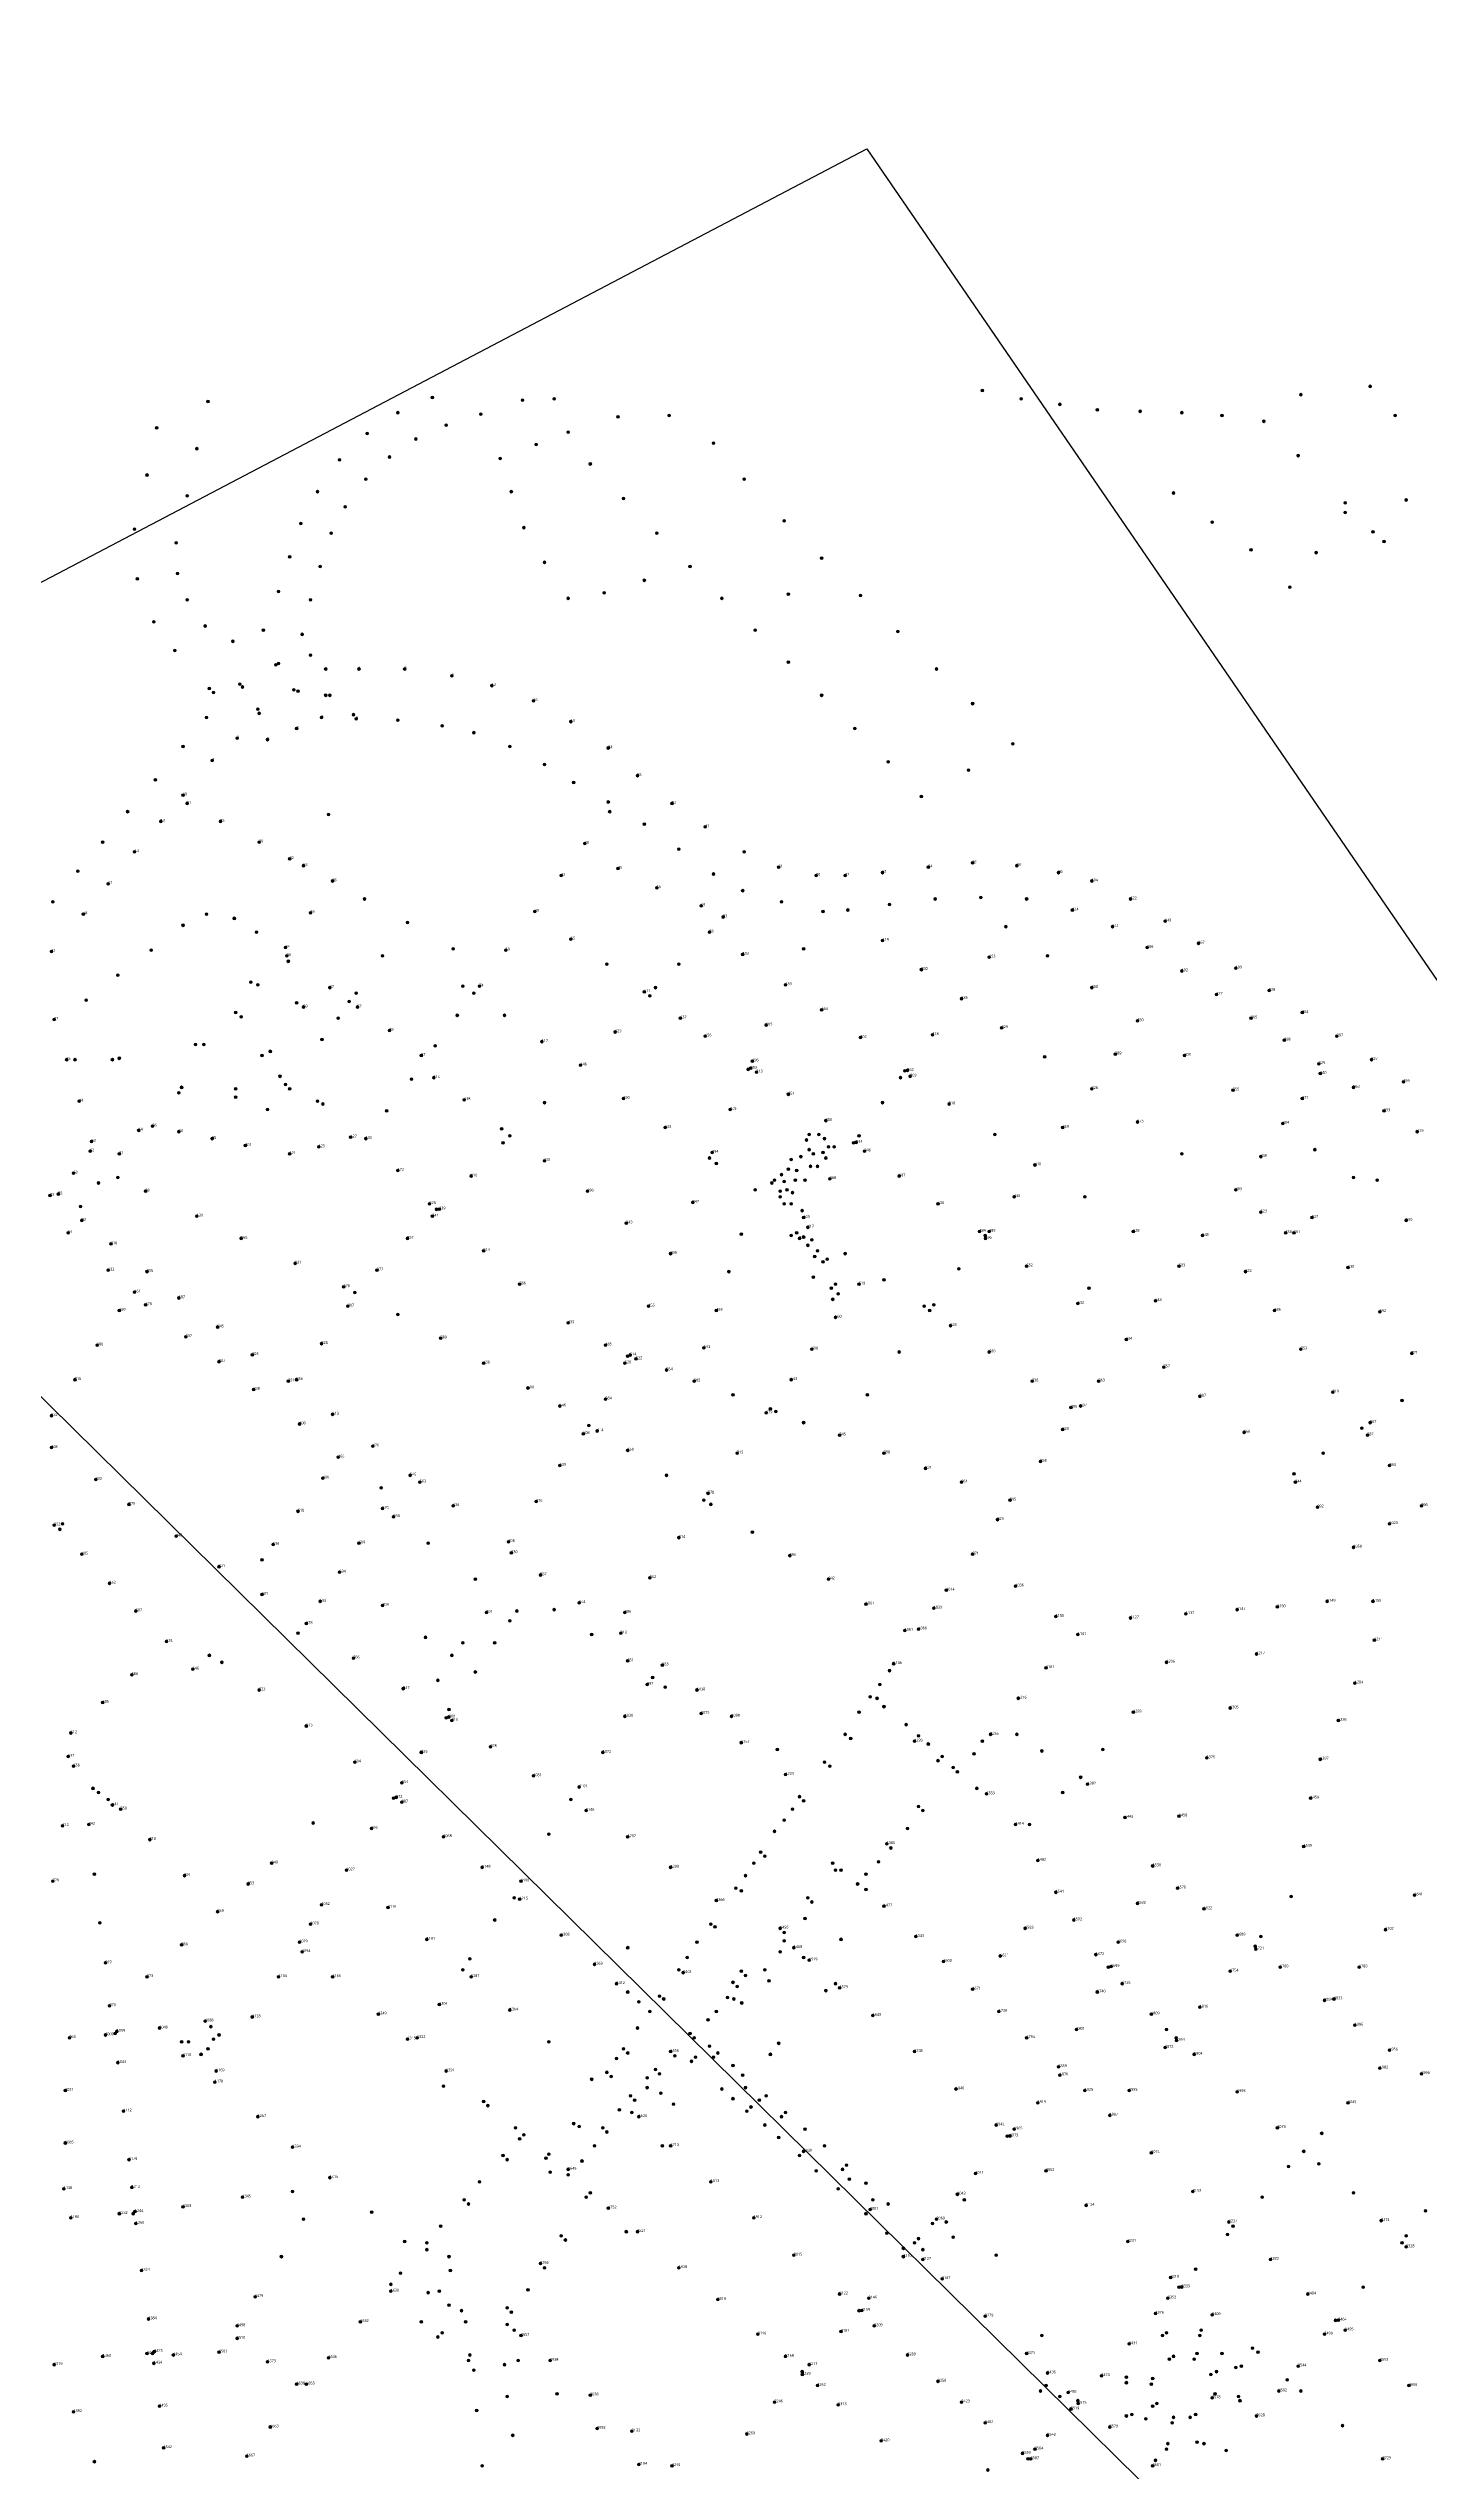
# Model space of a CAD drawing. Header units: millimetres. Extents: x 292691 to 302352, y 7824595 to 7836845.
# Drawn here: x 296102 to 297099, y 7832271 to 7834020 of the extents above; entities that cross this region are included whole.
import ezdxf

# ---------------------------------------------------------------- set-up
doc = ezdxf.new("R2010")
doc.units = ezdxf.units.MM
doc.layers.add('lista_postes', color=1, linetype='Continuous')
doc.styles.add('MtXpl_Open_Sans', font='')
doc.styles.get('MtXpl_Open_Sans').set_extended_font_data('Open Sans')

# ---------------------------------------------------------------- blocks, each defined once
blk = doc.blocks.new('symbolLayer0')
at = {"linetype": 'Continuous'}
h = blk.add_hatch(color=1, dxfattribs=at)
edge = h.paths.add_edge_path()
edge.add_arc((0.1, 0.1), 0.5, 0, 360)
at = {"color": 1, "linetype": 'Continuous', "lineweight": 20}
blk.add_circle((0.1, 0.1), 1, dxfattribs=at)
at = {"color": 1, "linetype": 'Continuous'}
blk.add_circle((0.1, 0.1), 0.5, dxfattribs=at)

msp = doc.modelspace()

# ---------------------------------------------------------------- linework, layer by layer
at = {"color": 3}
for p, q in [((295121.4, 7833123.1), (296692.7, 7833947.6)), ((296692.7, 7833947.6), (297491.1, 7832783.1))]:
    msp.add_line(p, q, dxfattribs=at)
msp.add_lwpolyline([(297094.7, 7832062.9), (294255.3, 7834861.9)])

# ---------------------------------------------------------------- block references
at = {"layer": 'lista_postes'}
for p in [(297056, 7833776), (296217, 7833765), (296354, 7833757), (296379, 7833768), (296414, 7833756), (296444, 7833766), (296467, 7833767), (296776, 7833773), (296804, 7833767), (296832, 7833763), (296859, 7833759), (296890, 7833758), (296920, 7833757), (297006, 7833770), (296180, 7833746), (296332, 7833742), (296389, 7833748), (296477, 7833743), (296513, 7833754), (296550, 7833755), (296949, 7833755), (296979.2, 7833750.8), (297074, 7833755), (296209, 7833731), (296312, 7833723), (296348, 7833725), (296367, 7833738), (296428, 7833724), (296454, 7833734), (296582, 7833735), (297004, 7833726), (296173, 7833712), (296331, 7833709), (296493, 7833720), (296604, 7833709), (296202, 7833697), (296296, 7833700), (296316, 7833689), (296436, 7833700), (296517, 7833695), (296914, 7833699), (297038, 7833692), (297082, 7833694), (296164, 7833673), (296284, 7833677), (296306, 7833670), (296445, 7833674), (296541, 7833670), (296633, 7833679), (296942, 7833678), (297038, 7833685), (297058, 7833671), (296194, 7833663), (296276, 7833653), (296660, 7833652), (296970, 7833658), (297017, 7833656), (297066, 7833664), (296166, 7833637), (296195, 7833641), (296298, 7833646), (296460, 7833649), (296532, 7833636), (296565, 7833646), (296202, 7833622), (296268, 7833628), (296291, 7833622), (296477, 7833623), (296503, 7833627), (296588, 7833623), (296636, 7833626), (296688, 7833625), (296998, 7833631), (296178, 7833606), (296215, 7833603), (296257, 7833600), (296612, 7833600), (296715, 7833599), (296193.1, 7833585.4), (296235, 7833592), (296285, 7833597), (296291, 7833582), (296266, 7833575), (296268, 7833576), (296302, 7833572), (296326, 7833572), (296359, 7833572), (296393, 7833567), (296636, 7833577), (296743, 7833572), (296218, 7833558), (296221, 7833555), (296240, 7833561), (296242, 7833559), (296279, 7833557), (296282, 7833556), (296302, 7833553), (296305, 7833553), (296422, 7833560), (296452, 7833549), (296660, 7833553), (296769, 7833547), (296216, 7833537), (296253, 7833543), (296254, 7833540), (296281, 7833529), (296299, 7833537), (296322, 7833539), (296324, 7833536), (296354, 7833535), (296386, 7833531), (296479, 7833534), (296684, 7833529), (296199, 7833516), (296238, 7833522), (296260, 7833521), (296409, 7833526), (296435, 7833516), (296506, 7833515), (296798, 7833518), (296220, 7833506), (296460, 7833503), (296527, 7833495), (296708, 7833505), (296766, 7833499), (296179, 7833492), (296199, 7833481), (296481, 7833490), (296732, 7833480), (296159, 7833469), (296183, 7833462), (296202, 7833475), (296226, 7833462), (296304, 7833467), (296506, 7833476), (296507, 7833469), (296532, 7833460), (296552, 7833475), (296141, 7833447), (296254, 7833447), (296489, 7833446), (296557, 7833442), (296576, 7833458), (296123, 7833426), (296164, 7833440), (296276, 7833435), (296286, 7833430), (296513, 7833428), (296582, 7833424), (296604, 7833440), (296629, 7833429), (296704, 7833425), (296737, 7833429), (296769, 7833432), (296801, 7833430), (296831, 7833425), (296145, 7833417), (296307, 7833419), (296472, 7833423), (296541, 7833414), (296603, 7833412), (296656, 7833423), (296677, 7833423), (296775, 7833407), (296855, 7833419), (296105, 7833404), (296127, 7833395), (296216, 7833395), (296236, 7833392), (296291, 7833396), (296330, 7833406), (296361, 7833389), (296453, 7833397), (296573, 7833401), (296589, 7833393), (296631, 7833404), (296661, 7833397), (296679, 7833398), (296709, 7833402), (296742, 7833406), (296808, 7833406), (296841, 7833398), (296883, 7833406), (296908, 7833390), (296199, 7833387), (296252, 7833382), (296479, 7833377), (296579, 7833382), (296704, 7833376), (296793, 7833386), (296870, 7833386), (296932, 7833374), (296104, 7833368), (296176, 7833369), (296273, 7833371), (296274, 7833365), (296275, 7833361), (296343, 7833365), (296394, 7833370), (296432, 7833369), (296505, 7833359), (296557, 7833359), (296603, 7833366), (296647, 7833370), (296732, 7833355), (296781, 7833364), (296823, 7833365), (296895, 7833371), (296920, 7833354), (296959, 7833356), (296152, 7833351), (296248, 7833346), (296253, 7833344), (296305, 7833342), (296324, 7833338), (296401, 7833343), (296409, 7833338), (296413, 7833343), (296532, 7833339), (296540, 7833342), (296634, 7833344), (296855, 7833342), (296945, 7833337), (296983, 7833340), (296106, 7833319), (296129, 7833333), (296237, 7833324), (296241, 7833321), (296281, 7833331), (296286, 7833328), (296311, 7833320), (296319, 7833332), (296325, 7833328), (296397, 7833322), (296431, 7833322), (296536, 7833336), (296558, 7833320), (296660, 7833326), (296761, 7833334), (296970, 7833320), (297007, 7833324), (296299.3, 7833304.6), (296348, 7833311), (296458, 7833303), (296511, 7833310), (296576, 7833307), (296620, 7833315), (296688, 7833306), (296740, 7833308), (296790, 7833313), (296888, 7833318), (296994, 7833304), (297032, 7833307), (296115, 7833290), (296121, 7833290), (296148, 7833290), (296153, 7833291), (296208, 7833301), (296214, 7833301), (296256, 7833293), (296262, 7833296), (296371, 7833293), (296381, 7833300), (296486, 7833286), (296608.8, 7833283.8), (296610, 7833289), (296821, 7833292), (296872, 7833294), (296922, 7833293), (297019, 7833287), (297057, 7833290), (296198, 7833270), (296237, 7833269), (296269, 7833278), (296273, 7833272), (296276, 7833269), (296364, 7833276), (296380, 7833277), (296607, 7833283), (296613, 7833281), (296717, 7833277), (296720, 7833282), (296722, 7833282.3), (296724, 7833278), (296855, 7833269), (296957, 7833268), (297020, 7833280), (297044, 7833270), (297080, 7833274), (296124, 7833260), (296196, 7833266), (296237, 7833263), (296260, 7833254), (296296, 7833260), (296300, 7833258), (296346, 7833253), (296402, 7833261), (296460, 7833259), (296517, 7833262), (296594, 7833254), (296636, 7833265), (296704, 7833259), (296752, 7833258), (297007, 7833262), (297066, 7833253), (296167, 7833239), (296177, 7833242), (296196, 7833238), (296220, 7833233), (296320, 7833234), (296331, 7833233), (296429, 7833240), (296435, 7833235), (296547, 7833241), (296649, 7833232), (296651, 7833236), (296658, 7833236), (296662, 7833233), (296663, 7833246), (296687, 7833235), (296785, 7833236), (296834, 7833241), (296888, 7833245), (296993, 7833244), (297090, 7833238), (296132, 7833224), (296133, 7833231), (296153, 7833222), (296244, 7833228), (296276, 7833222), (296297, 7833227), (296430, 7833230), (296460, 7833217), (296579, 7833219), (296581, 7833223), (296584, 7833215), (296638, 7833218), (296645, 7833220), (296651, 7833225), (296654, 7833222), (296661, 7833223), (296663, 7833219), (296665, 7833227), (296669, 7833227), (296683, 7833230), (296685, 7833230.3), (296691, 7833224), (296814, 7833214), (296920, 7833222), (296977, 7833220), (297016, 7833225), (296120, 7833208), (296138, 7833201), (296152, 7833205), (296354, 7833210), (296407, 7833206), (296624, 7833201), (296626, 7833203), (296631, 7833207), (296633, 7833202), (296636, 7833211), (296641, 7833203), (296642, 7833210), (296648, 7833203), (296652, 7833213), (296657, 7833213), (296666, 7833204), (296716, 7833206), (297044, 7833205), (297061, 7833203), (296103, 7833192), (296109, 7833193), (296125, 7833184), (296172, 7833195), (296377, 7833186), (296382, 7833182), (296384, 7833182.1), (296491, 7833195), (296567, 7833187), (296612, 7833196), (296630, 7833195), (296630, 7833191), (296633, 7833186), (296635, 7833196), (296638, 7833186), (296639, 7833194), (296646, 7833181), (296744, 7833186), (296799, 7833191), (296850, 7833191), (296959, 7833196), (296977, 7833180), (296116, 7833165), (296126, 7833174), (296209, 7833177), (296379, 7833177), (296519, 7833172), (296602, 7833164), (296638, 7833163), (296642, 7833165), (296647, 7833176), (296647, 7833162), (296650, 7833169), (296774, 7833166), (296778, 7833163), (296781, 7833166), (296885, 7833166), (296935, 7833163), (296995, 7833165), (297001, 7833165), (297014, 7833176), (297082, 7833174), (296147, 7833157), (296241, 7833161), (296361, 7833161), (296416, 7833152), (296551, 7833150), (296644, 7833161), (296650, 7833156), (296653, 7833160), (296655, 7833148), (296657, 7833152), (296661, 7833144), (296664, 7833146), (296677, 7833150), (296778.3, 7833161), (296145, 7833138), (296173, 7833137), (296280, 7833143), (296339, 7833138), (296442, 7833128), (296593, 7833137), (296654, 7833133), (296670, 7833128), (296687, 7833128), (296705, 7833131), (296759, 7833139), (296808, 7833141), (296918, 7833141), (296966, 7833137), (297040, 7833140), (296153, 7833109), (296164, 7833122.2), (296172, 7833113), (296196, 7833118), (296315, 7833126), (296318, 7833112), (296323, 7833122), (296535, 7833112), (296584, 7833109), (296667, 7833125), (296668, 7833117), (296672, 7833121), (296734, 7833112), (296738, 7833109), (296741, 7833113), (296845, 7833114), (296853, 7833125), (296901, 7833116), (296987, 7833109), (296224, 7833097), (296354, 7833106), (296477, 7833100), (296670, 7833104), (296753, 7833098), (297063, 7833108), (296137, 7833084), (296201, 7833090), (296249, 7833077), (296299, 7833085), (296385, 7833089), (296504, 7833084), (296520, 7833076), (296521.8, 7833076.8), (296526, 7833074), (296575, 7833082), (296653, 7833081), (296716, 7833079), (296781, 7833079), (296880, 7833088), (297006, 7833081), (297086, 7833078), (296121, 7833059), (296225, 7833072), (296275, 7833058), (296281, 7833059), (296416, 7833071), (296518, 7833071), (296548, 7833066), (296568, 7833058), (296638, 7833059), (296812, 7833058), (296860, 7833058), (296907, 7833068), (296250, 7833052), (296448, 7833053), (296471, 7833040), (296504, 7833045), (296596, 7833048), (296693, 7833048), (296840, 7833039), (296847, 7833040), (296933, 7833047), (297029, 7833050), (297079, 7833044), (296104, 7833033), (296283, 7833027), (296307, 7833034), (296492, 7833026), (296498, 7833022), (296620, 7833035), (296623, 7833038), (296627, 7833036), (296647, 7833028), (296834, 7833023), (297050, 7833024), (297056, 7833028), (296104, 7833010), (296336, 7833011), (296488, 7833020), (296520, 7833008), (296599, 7833006), (296673, 7833019), (296705, 7833006), (296965, 7833021), (297022, 7833006), (297054, 7833019), (296136, 7832987), (296300, 7832988), (296311, 7833003), (296363, 7832990), (296471, 7832997), (296548, 7832990), (296735, 7832995), (296818, 7833000), (297001, 7832991), (297070, 7832997), (296160, 7832969), (296342, 7832981), (296370, 7832985), (296454, 7832971), (296575, 7832972), (296578, 7832977), (296580, 7832969), (296761, 7832985), (296796, 7832972), (297002, 7832985), (296106, 7832954), (296112, 7832955), (296282, 7832964), (296343, 7832966), (296351, 7832960), (296394, 7832968), (296787, 7832958), (297018, 7832967), (297070, 7832955), (297093, 7832968), (296110, 7832951), (296194, 7832946), (296264, 7832940), (296326, 7832941), (296376, 7832941), (296434, 7832942), (296436, 7832934), (296557, 7832945), (296610, 7832949), (297044, 7832938), (296126, 7832933), (296225, 7832924), (296256, 7832929), (296312, 7832920), (296457, 7832918), (296637, 7832932), (296769, 7832933), (296146, 7832912), (296256, 7832904), (296298, 7832899), (296410, 7832915), (296536, 7832916), (296665, 7832915), (296750, 7832907), (296800, 7832910), (297025, 7832899), (297058, 7832899), (296165, 7832892), (296288, 7832883), (296343, 7832896), (296418, 7832891), (296435, 7832885), (296440, 7832892), (296467, 7832893), (296485, 7832898), (296518, 7832891), (296692, 7832897), (296741, 7832894), (296829, 7832888), (296883, 7832887), (296923, 7832890), (296960, 7832893), (296989, 7832895), (296187, 7832870), (296282, 7832876), (296374, 7832873), (296401, 7832869), (296424, 7832869), (296494, 7832875), (296515, 7832876), (296720, 7832878), (296730, 7832879), (296845, 7832875), (297059, 7832871), (296206, 7832850), (296218, 7832860), (296227, 7832855), (296322, 7832858), (296393, 7832860), (296410, 7832848), (296520, 7832856), (296545, 7832853), (296709, 7832849), (296712, 7832854), (296822, 7832851), (296909, 7832855), (296974, 7832861), (296162, 7832846), (296254, 7832835), (296358, 7832836), (296383, 7832842), (296534, 7832839), (296538, 7832844), (296547, 7832837), (296570, 7832835), (296695, 7832830), (296702, 7832839), (297045, 7832840), (296141, 7832826), (296389, 7832815), (296390.9, 7832815.5), (296391, 7832821), (296393, 7832813), (296518, 7832816), (296573, 7832818), (296595, 7832816), (296687, 7832819), (296700, 7832829), (296705, 7832823), (296802, 7832829), (296885, 7832819), (296955, 7832822), (297033, 7832813), (296118, 7832804), (296288, 7832809), (296602, 7832797), (296677, 7832803), (296681, 7832800), (296721, 7832810), (296727, 7832798), (296730, 7832802), (296737, 7832796), (296776, 7832798), (296782, 7832803), (296801, 7832803), (296116, 7832787), (296120, 7832780), (296323, 7832783), (296371, 7832790), (296421, 7832794), (296502, 7832790), (296628, 7832792), (296662, 7832783), (296666, 7832780), (296744, 7832784), (296747, 7832787), (296755, 7832779), (296770, 7832789), (296819, 7832791), (296863, 7832792), (296938, 7832786), (297020, 7832785), (296134, 7832764), (296138, 7832761), (296357, 7832768), (296452, 7832773), (296485, 7832765), (296634, 7832774), (296758, 7832776), (296772, 7832764), (296779, 7832760), (296834, 7832761), (296847, 7832772), (296852, 7832767), (296145, 7832756), (296148, 7832752), (296154, 7832749), (296351, 7832757), (296352.9, 7832757.5), (296357, 7832754), (296479, 7832756), (296490, 7832748), (296639, 7832749), (296644, 7832758), (296647, 7832755), (296730, 7832751), (296733, 7832748), (296879, 7832743), (296918, 7832744), (297013, 7832757), (296112, 7832737), (296131, 7832738), (296175, 7832727), (296293, 7832739), (296335, 7832735), (296387, 7832729), (296463, 7832731), (296520, 7832729), (296626, 7832733), (296633, 7832741), (296722, 7832735), (296800, 7832738), (296810, 7832738), (296263, 7832710), (296415, 7832707), (296551, 7832707), (296611, 7832710), (296616, 7832718), (296619, 7832715), (296668, 7832710), (296701, 7832711), (296707, 7832724), (296710, 7832721), (296816, 7832712), (296899, 7832708), (297008, 7832722), (296105, 7832697), (296135, 7832702), (296200, 7832701), (296246, 7832695), (296317, 7832705), (296443, 7832697), (296598, 7832692), (296602, 7832690), (296605, 7832701), (296670, 7832705), (296674, 7832705), (296686, 7832695), (296692, 7832702), (296692, 7832691), (296917, 7832692), (296224, 7832675), (296299, 7832680), (296347, 7832678), (296438, 7832685), (296442, 7832684), (296584, 7832683), (296650, 7832685), (296653, 7832682), (296705, 7832679), (296829, 7832689), (296888, 7832681), (296936, 7832677), (296999, 7832686), (297088, 7832687), (296139, 7832667), (296291, 7832666), (296375, 7832655), (296424, 7832669), (296472, 7832658), (296580, 7832666), (296583, 7832664), (296630, 7832663), (296633, 7832660), (296648, 7832670), (296674, 7832655), (296728, 7832657), (296807, 7832663), (296842, 7832669), (296960, 7832658), (296977, 7832657), (297067, 7832662), (296143, 7832638), (296198, 7832651), (296283, 7832653), (296285, 7832646), (296406, 7832641), (296496, 7832637), (296520, 7832649), (296563, 7832642), (296570, 7832653), (296630, 7832646), (296633, 7832654), (296640, 7832649), (296647, 7832642), (296651, 7832640), (296748, 7832639), (296789, 7832643), (296858, 7832644), (296874, 7832653), (296973, 7832650), (296973.4, 7832648), (296173, 7832628), (296268, 7832628), (296307, 7832628), (296401, 7832633), (296407, 7832628), (296512, 7832623), (296557, 7832633), (296560, 7832631), (296596, 7832624), (296599, 7832621), (296602, 7832632), (296605, 7832629), (296619, 7832633), (296622, 7832625), (296670, 7832623), (296673, 7832620), (296867, 7832635), (296869, 7832635.4), (296877, 7832623), (296955, 7832632), (296991, 7832635), (297048, 7832635), (296146, 7832607), (296384, 7832608), (296435, 7832604), (296520, 7832617), (296528, 7832610), (296536, 7832603), (296543, 7832614), (296546, 7832612), (296584, 7832603), (296592, 7832613), (296596.7, 7832612), (296602.3, 7832609.1), (296663, 7832618), (296769, 7832619), (296788, 7832603), (296859, 7832617), (296933, 7832606), (297023, 7832611), (297030, 7832612), (296143, 7832586), (296150, 7832587), (296151.2, 7832588.6), (296182, 7832591), (296215, 7832596), (296219, 7832592), (296225, 7832586), (296249, 7832599), (296340, 7832601), (296527, 7832591), (296565, 7832587), (296578, 7832597), (296697, 7832600), (296844, 7832590), (296898, 7832601), (296909, 7832590), (297045, 7832593), (296117, 7832584), (296198, 7832581), (296199, 7832571), (296203, 7832581), (296212, 7832572), (296217, 7832576), (296221, 7832583), (296361, 7832583), (296368, 7832584), (296463, 7832581), (296512, 7832569), (296517, 7832576), (296520, 7832573), (296551, 7832574), (296554, 7832571), (296566, 7832567), (296568, 7832584), (296569, 7832570), (296579, 7832578), (296582, 7832570), (296585, 7832573), (296623, 7832572), (296629, 7832580), (296727, 7832574), (296808, 7832584), (296908, 7832577), (296916, 7832584), (296916.2, 7832582), (296929, 7832572), (297070, 7832575), (296152, 7832566), (296222, 7832552), (296223, 7832560), (296389, 7832560), (296494, 7832554), (296505, 7832559), (296508, 7832556), (296534, 7832555), (296540, 7832561), (296543, 7832558), (296596, 7832564), (296603, 7832557), (296831, 7832563), (296832, 7832557), (297063, 7832562), (297093, 7832558), (296114, 7832546), (296387, 7832549), (296416, 7832538), (296419, 7832535), (296514, 7832532), (296522, 7832542), (296525, 7832539), (296534, 7832548), (296544, 7832544), (296553, 7832536), (296588, 7832547), (296596, 7832540), (296605, 7832548), (296609, 7832534), (296615, 7832539), (296620, 7832542), (296757, 7832547), (296816, 7832537), (296850, 7832546), (296882, 7832546), (296960, 7832545), (297040, 7832537), (296156, 7832531), (296253, 7832527), (296439, 7832519), (296481, 7832522), (296485, 7832520), (296502, 7832519), (296505, 7832516), (296523, 7832530), (296528, 7832527), (296606, 7832531), (296619, 7832521), (296631, 7832527), (296634, 7832530), (296648, 7832518), (296786, 7832521), (296799, 7832518), (296868, 7832528), (296989, 7832519), (297021, 7832515), (296114, 7832508), (296278, 7832505), (296430, 7832499), (296442, 7832511), (296445, 7832514), (296461, 7832497), (296463, 7832500), (296496, 7832506), (296545, 7832506), (296551, 7832506), (296629, 7832512), (296644, 7832499), (296647, 7832502), (296662, 7832506), (296794, 7832513), (296796, 7832513.1), (296898, 7832501), (297008, 7832502), (296160, 7832496), (296305, 7832483), (296413, 7832480), (296433, 7832496), (296464, 7832487), (296477, 7832489), (296477, 7832485), (296487, 7832495), (296580, 7832480), (296656, 7832488), (296675, 7832489), (296678, 7832492), (296680, 7832482), (296771, 7832486), (296822, 7832488), (296997, 7832491), (297019, 7832493), (296113, 7832475), (296162, 7832476), (296199, 7832462), (296242, 7832469), (296278, 7832473), (296402, 7832467), (296405, 7832464), (296490, 7832469), (296493, 7832472), (296672, 7832475), (296692, 7832479), (296697, 7832467), (296708, 7832464), (296758, 7832471), (296763, 7832467), (296851, 7832463), (296928, 7832473), (296978, 7832469), (297044, 7832472), (296118, 7832454), (296153, 7832457), (296163, 7832457), (296164.3, 7832458.5), (296165, 7832450), (296286, 7832453), (296335.2, 7832458.1), (296385, 7832448), (296506, 7832461), (296611, 7832454), (296692, 7832457), (296695, 7832460), (296740, 7832450), (296743, 7832453), (296750, 7832451), (296954, 7832451), (296957, 7832448), (297064, 7832452), (297096, 7832459), (296359, 7832437), (296375, 7832436), (296375, 7832431), (296472, 7832441), (296475, 7832438), (296519, 7832444), (296527, 7832444), (296640, 7832427), (296707, 7832443), (296719, 7832432), (296727, 7832436), (296730, 7832439), (296733, 7832431), (296755, 7832440), (296786, 7832427), (296881, 7832437), (296953, 7832442), (297079, 7832436), (297082, 7832441), (297082, 7832433), (296169, 7832416), (296270, 7832426), (296356, 7832414), (296391, 7832426), (296392, 7832416), (296457, 7832421), (296460, 7832418), (296557, 7832418), (296719, 7832426), (296733, 7832424), (296747, 7832410), (296912, 7832411), (296930, 7832417), (296984, 7832424), (296251, 7832397), (296349, 7832406), (296349, 7832401), (296376, 7832400), (296384, 7832401), (296448, 7832402), (296585, 7832395), (296673, 7832399), (296694, 7832396), (296910, 7832396), (296918, 7832404), (296920, 7832404.1), (297011, 7832399), (297051, 7832404), (296174, 7832381), (296238, 7832376), (296327, 7832379), (296371, 7832379), (296391, 7832391), (296400, 7832387), (296403, 7832379), (296433, 7832389), (296433, 7832377), (296436, 7832386), (296687, 7832387), (296689, 7832387.1), (296698, 7832376), (296778, 7832383), (296901, 7832385), (296942, 7832384), (297031, 7832380), (297033, 7832380.1), (296178.3, 7832357.5), (296225, 7832357), (296238, 7832367), (296383, 7832368), (296386, 7832371), (296438, 7832373), (296443, 7832369), (296614, 7832370), (296674, 7832372), (296819, 7832369), (296882, 7832363), (296906, 7832369), (296909, 7832371), (296933, 7832369), (296934, 7832373), (296971, 7832360), (296975, 7832357), (297023, 7832370), (297038, 7832373), (296106, 7832348), (296141, 7832354), (296173, 7832356), (296177, 7832356), (296178, 7832349), (296192, 7832355), (296260, 7832350), (296304, 7832353), (296405, 7832351), (296406, 7832355), (296409, 7832344), (296431, 7832348), (296441, 7832351), (296464, 7832351), (296634, 7832354), (296646, 7832343), (296646.1, 7832341), (296651, 7832348), (296722, 7832355), (296808, 7832356), (296823, 7832342), (296862, 7832340), (296911, 7832352), (296914, 7832354), (296929, 7832352), (296931, 7832356), (296941, 7832341), (296945, 7832343), (296949, 7832356), (296959, 7832346), (296963, 7832347), (297004, 7832347), (297063, 7832351), (296281, 7832334), (296288, 7832334), (296433, 7832325), (296469, 7832327), (296493, 7832326), (296657, 7832333), (296744, 7832336), (296818, 7832329), (296822, 7832333), (296832, 7832325), (296838, 7832328), (296845, 7832322), (296880, 7832339), (296880, 7832335), (296898, 7832334), (296899, 7832338), (296942, 7832324), (296944, 7832327), (296961, 7832325), (296962, 7832322), (296990, 7832329), (296996, 7832337), (297006, 7832329), (297084, 7832333), (296120, 7832314), (296182, 7832318), (296411, 7832315), (296626, 7832321), (296672, 7832319), (296761, 7832321), (296778, 7832306), (296840, 7832316), (296845.2, 7832320), (296880, 7832311), (296884, 7832312), (296894, 7832309), (296899, 7832318), (296902, 7832320), (296913, 7832306), (296914, 7832310), (296926, 7832310), (296930, 7832312), (296974, 7832311), (296185, 7832288), (296262, 7832303), (296437, 7832297), (296498, 7832302), (296523, 7832300), (296606, 7832298), (296703, 7832293), (296814, 7832287), (296823, 7832297), (296868, 7832303), (296909, 7832287), (296910, 7832291), (296931, 7832292), (296936, 7832291), (297036, 7832304), (296135, 7832278), (296245, 7832282), (296415, 7832275), (296528, 7832276), (296552, 7832275), (296780, 7832272), (296805, 7832284), (296809, 7832280), (296811, 7832280), (296899, 7832275), (296901, 7832279), (296952, 7832286), (297065, 7832280)]:
    msp.add_blockref('symbolLayer0', p, dxfattribs=at)

# ---------------------------------------------------------------- texts
at = {"layer": 'lista_postes', "color": 4, "linetype": 'Continuous', "style": 'MtXpl_Open_Sans'}
for s, p in [('1', (296326, 7833571.9)), ('2', (296359, 7833571.9)), ('8', (296393, 7833566.9)), ('12', (296422, 7833559.9)), ('16', (296452, 7833548.9)), ('7', (296281, 7833528.9)), ('6', (296299, 7833536.9)), ('9', (296324, 7833535.9)), ('19', (296479, 7833533.9)), ('3', (296238, 7833521.9)), ('5', (296260, 7833520.9)), ('24', (296506, 7833514.9)), ('4', (296220, 7833505.9)), ('28', (296527, 7833494.9)), ('10', (296199, 7833480.9)), ('13', (296183, 7833461.9)), ('11', (296202, 7833474.9)), ('15', (296226, 7833461.9)), ('32', (296552, 7833474.9)), ('41', (296576, 7833457.9)), ('20', (296254, 7833446.9)), ('38', (296489, 7833445.9)), ('14', (296164, 7833439.9)), ('22', (296276, 7833434.9)), ('25', (296286, 7833429.9)), ('42', (296472, 7833422.9)), ('45', (296513, 7833427.9)), ('61', (296629, 7833428.9)), ('70', (296656, 7833422.9)), ('77', (296677, 7833422.9)), ('81', (296704, 7833424.9)), ('84', (296737, 7833428.9)), ('86', (296769, 7833431.9)), ('89', (296801, 7833429.9)), ('96', (296831, 7833424.9)), ('17', (296145, 7833416.9)), ('26', (296307, 7833418.9)), ('56', (296541, 7833413.9)), ('104', (296855, 7833418.9)), ('122', (296883, 7833405.9)), ('18', (296127, 7833394.9)), ('29', (296291, 7833395.9)), ('49', (296453, 7833396.9)), ('69', (296573, 7833400.9)), ('83', (296589, 7833392.9)), ('124', (296841, 7833397.9)), ('143', (296908, 7833389.9)), ('34', (296273, 7833370.9)), ('65', (296479, 7833376.9)), ('88', (296579, 7833381.9)), ('119', (296704, 7833375.9)), ('141', (296870, 7833385.9)), ('166', (296895, 7833370.9)), ('167', (296932, 7833373.9)), ('21', (296104, 7833367.9)), ('36', (296274, 7833364.9)), ('59', (296432, 7833368.9)), ('103', (296603, 7833365.9)), ('150', (296732, 7833354.9)), ('153', (296781, 7833363.9)), ('192', (296920, 7833353.9)), ('199', (296959, 7833355.9)), ('47', (296305, 7833341.9)), ('74', (296413, 7833342.9)), ('111', (296532, 7833338.9)), ('133', (296634, 7833343.9)), ('200', (296855, 7833341.9)), ('227', (296945, 7833336.9)), ('228', (296983, 7833339.9)), ('27', (296106, 7833318.9)), ('50', (296286, 7833327.9)), ('57', (296325, 7833327.9)), ('137', (296558, 7833319.9)), ('164', (296660, 7833325.9)), ('185', (296761, 7833333.9)), ('250', (296888, 7833317.9)), ('265', (296970, 7833319.9)), ('264', (297007, 7833323.9)), ('79', (296348, 7833310.9)), ('117', (296458, 7833302.9)), ('129', (296511, 7833309.9)), ('156', (296576, 7833306.9)), ('165', (296620, 7833314.9)), ('202', (296688, 7833305.9)), ('218', (296740, 7833307.9)), ('229', (296790, 7833312.9)), ('298', (296994, 7833303.9)), ('297', (297032, 7833306.9)), ('35', (296115, 7833289.9)), ('97', (296371, 7833292.9)), ('146', (296486, 7833285.9)), ('203', (296608.8, 7833283.6)), ('196', (296610, 7833288.9)), ('289', (296872, 7833293.9)), ('309', (296922, 7833292.9)), ('329', (297019, 7833286.9)), ('327', (297057, 7833289.9)), ('114', (296380, 7833276.9)), ('213', (296613, 7833280.9)), ('262', (296722, 7833282.1)), ('269', (296724, 7833277.9)), ('326', (296855, 7833268.9)), ('355', (296957, 7833267.9)), ('340', (297020, 7833279.9)), ('363', (297044, 7833269.9)), ('359', (297080, 7833273.9)), ('44', (296124, 7833259.9)), ('138', (296402, 7833260.9)), ('190', (296517, 7833261.9)), ('249', (296594, 7833253.9)), ('251', (296636, 7833264.9)), ('318', (296752, 7833257.9)), ('371', (297007, 7833261.9)), ('393', (297066, 7833252.9)), ('58', (296133, 7833230.9)), ('64', (296167, 7833238.9)), ('66', (296177, 7833241.9)), ('80', (296196, 7833237.9)), ('90', (296220, 7833232.9)), ('127', (296320, 7833233.9)), ('136', (296331, 7833232.9)), ('243', (296547, 7833240.9)), ('300', (296663, 7833245.9)), ('369', (296834, 7833240.9)), ('375', (296888, 7833244.9)), ('404', (296993, 7833243.9)), ('419', (297090, 7833237.9)), ('62', (296132, 7833223.9)), ('71', (296153, 7833221.9)), ('101', (296244, 7833227.9)), ('121', (296276, 7833221.9)), ('125', (296297, 7833226.9)), ('231', (296460, 7833216.9)), ('294', (296581, 7833222.9)), ('334', (296685, 7833230.1)), ('346', (296691, 7833223.9)), ('410', (296814, 7833213.9)), ('439', (296977, 7833219.9)), ('68', (296120, 7833207.9)), ('172', (296354, 7833209.9)), ('216', (296407, 7833205.9)), ('368', (296666, 7833203.9)), ('387', (296716, 7833205.9)), ('483', (296959, 7833195.9)), ('73', (296103, 7833191.9)), ('75', (296109, 7833192.9)), ('98', (296172, 7833194.9)), ('225', (296377, 7833185.9)), ('239', (296384, 7833182)), ('290', (296491, 7833194.9)), ('347', (296567, 7833186.9)), ('430', (296744, 7833185.9)), ('445', (296799, 7833190.9)), ('523', (296977, 7833179.9)), ('94', (296116, 7833164.9)), ('92', (296126, 7833173.9)), ('130', (296209, 7833176.9)), ('168', (296241, 7833160.9)), ('257', (296361, 7833160.9)), ('241', (296379, 7833176.9)), ('343', (296519, 7833171.9)), ('428', (296644, 7833160.9)), ('409', (296647, 7833175.9)), ('417', (296650, 7833168.9)), ('484', (296774, 7833165.9)), ('496', (296778.3, 7833160.9)), ('489', (296781, 7833165.9)), ('528', (296885, 7833165.9)), ('548', (296935, 7833162.9)), ('558', (296995, 7833164.9)), ('561', (297001, 7833164.9)), ('537', (297014, 7833175.9)), ('550', (297082, 7833173.9)), ('116', (296147, 7833156.9)), ('221', (296280, 7833142.9)), ('314', (296416, 7833151.9)), ('399', (296551, 7833149.9)), ('132', (296145, 7833137.9)), ('155', (296173, 7833136.9)), ('278', (296315, 7833125.9)), ('277', (296339, 7833137.9)), ('366', (296442, 7833127.9)), ('519', (296687, 7833127.9)), ('552', (296808, 7833140.9)), ('593', (296918, 7833140.9)), ('622', (296966, 7833136.9)), ('630', (297040, 7833139.9)), ('169', (296153, 7833108.9)), ('161', (296164, 7833122.1)), ('178', (296172, 7833112.9)), ('187', (296196, 7833117.9)), ('307', (296318, 7833111.9)), ('455', (296535, 7833111.9)), ('493', (296584, 7833108.9)), ('632', (296845, 7833113.9)), ('648', (296901, 7833115.9)), ('686', (296987, 7833108.9)), ('245', (296224, 7833096.9)), ('435', (296477, 7833099.9)), ('560', (296670, 7833103.9)), ('628', (296753, 7833097.9)), ('692', (297063, 7833107.9)), ('186', (296137, 7833083.9)), ('237', (296201, 7833089.9)), ('303', (296249, 7833076.9)), ('328', (296299, 7833084.9)), ('389', (296385, 7833088.9)), ('485', (296504, 7833083.9)), ('514', (296521.8, 7833076.7)), ('522', (296526, 7833073.9)), ('543', (296575, 7833081.9)), ('606', (296653, 7833080.9)), ('680', (296781, 7833078.9)), ('694', (296880, 7833087.9)), ('753', (297006, 7833080.9)), ('771', (297086, 7833077.9)), ('210', (296121, 7833058.9)), ('287', (296225, 7833071.9)), ('351', (296275, 7833057.9)), ('356', (296281, 7833058.9)), ('438', (296416, 7833070.9)), ('520', (296518, 7833070.9)), ('554', (296548, 7833065.9)), ('585', (296568, 7833057.9)), ('643', (296638, 7833058.9)), ('738', (296812, 7833057.9)), ('763', (296860, 7833057.9)), ('757', (296907, 7833067.9)), ('338', (296250, 7833051.9)), ('500', (296448, 7833052.9)), ('546', (296471, 7833039.9)), ('564', (296504, 7833044.9)), ('795', (296840, 7833038.9)), ('797', (296847, 7833039.9)), ('807', (296933, 7833046.9)), ('819', (297029, 7833049.9)), ('232', (296104, 7833032.9)), ('408', (296283, 7833026.9)), ('413', (296307, 7833033.9)), ('614', (296498, 7833021.9)), ('679', (296620, 7833034.9)), ('820', (296834, 7833022.9)), ('866', (296965, 7833020.9)), ('867', (297056, 7833027.9)), ('268', (296104, 7833009.9)), ('476', (296336, 7833010.9)), ('608', (296488, 7833019.9)), ('659', (296520, 7833007.9)), ('715', (296599, 7833005.9)), ('745', (296673, 7833018.9)), ('798', (296705, 7833005.9)), ('887', (297054, 7833018.9)), ('332', (296136, 7832986.9)), ('486', (296300, 7832987.9)), ('466', (296311, 7833002.9)), ('545', (296363, 7832989.9)), ('639', (296471, 7832996.9)), ('831', (296735, 7832994.9)), ('858', (296818, 7832999.9)), ('934', (297070, 7832996.9)), ('379', (296160, 7832968.9)), ('563', (296370, 7832984.9)), ('676', (296454, 7832970.9)), ('770', (296578, 7832976.9)), ('861', (296761, 7832984.9)), ('905', (296796, 7832971.9)), ('944', (297002, 7832984.9)), ('352', (296106, 7832953.9)), ('510', (296282, 7832963.9)), ('570', (296343, 7832965.9)), ('590', (296351, 7832959.9)), ('626', (296394, 7832967.9)), ('929', (296787, 7832957.9)), ('992', (297018, 7832966.9)), ('1023', (297070, 7832954.9)), ('996', (297093, 7832967.9)), ('446', (296194, 7832945.9)), ('536', (296264, 7832939.9)), ('609', (296326, 7832940.9)), ('708', (296434, 7832941.9)), ('730', (296436, 7832933.9)), ('814', (296557, 7832944.9)), ('1058', (297044, 7832937.9)), ('405', (296126, 7832932.9)), ('521', (296225, 7832923.9)), ('634', (296312, 7832919.9)), ('787', (296457, 7832917.9)), ('852', (296536, 7832915.9)), ('896', (296637, 7832931.9)), ('971', (296769, 7832932.9)), ('452', (296146, 7832911.9)), ('601', (296256, 7832903.9)), ('658', (296298, 7832898.9)), ('942', (296665, 7832914.9)), ('1014', (296750, 7832906.9)), ('1036', (296800, 7832909.9)), ('1149', (297025, 7832898.9)), ('1155', (297058, 7832898.9)), ('507', (296165, 7832891.9)), ('678', (296288, 7832882.9)), ('703', (296343, 7832895.9)), ('801', (296418, 7832890.9)), ('844', (296485, 7832897.9)), ('886', (296518, 7832890.9)), ('1001', (296692, 7832896.9)), ('1039', (296741, 7832893.9)), ('1100', (296829, 7832887.9)), ('1127', (296883, 7832886.9)), ('1137', (296923, 7832889.9)), ('1147', (296960, 7832892.9)), ('1150', (296989, 7832894.9)), ('574', (296187, 7832869.9)), ('913', (296515, 7832875.9)), ('1061', (296720, 7832877.9)), ('1066', (296730, 7832878.9)), ('1141', (296845, 7832874.9)), ('1211', (297059, 7832870.9)), ('586', (296162, 7832845.9)), ('646', (296206, 7832849.9)), ('766', (296322, 7832857.9)), ('951', (296520, 7832855.9)), ('983', (296545, 7832852.9)), ('1106', (296712, 7832853.9)), ('1181', (296822, 7832850.9)), ('1206', (296909, 7832854.9)), ('1217', (296974, 7832860.9)), ('723', (296254, 7832834.9)), ('837', (296358, 7832835.9)), ('997', (296534, 7832838.9)), ('1038', (296570, 7832834.9)), ('1216', (296802, 7832828.9)), ('1284', (297045, 7832839.9)), ('605', (296141, 7832825.9)), ('909', (296390.9, 7832815.4)), ('915', (296393, 7832812.9)), ('1030', (296518, 7832815.9)), ('1075', (296573, 7832817.9)), ('1098', (296595, 7832815.9)), ('1283', (296885, 7832818.9)), ('1305', (296955, 7832821.9)), ('1336', (297033, 7832812.9)), ('612', (296118, 7832803.9)), ('813', (296288, 7832808.9)), ('978', (296421, 7832793.9)), ('1151', (296602, 7832796.9)), ('1239', (296727, 7832797.9)), ('1265', (296782, 7832802.9)), ('637', (296116, 7832786.9)), ('656', (296120, 7832779.9)), ('894', (296323, 7832782.9)), ('935', (296371, 7832789.9)), ('1072', (296502, 7832789.9)), ('1376', (296938, 7832785.9)), ('1397', (297020, 7832784.9)), ('954', (296357, 7832767.9)), ('1051', (296452, 7832772.9)), ('1101', (296485, 7832764.9)), ('1223', (296634, 7832773.9)), ('1353', (296779, 7832759.9)), ('1382', (296852, 7832766.9)), ('741', (296148, 7832751.9)), ('758', (296154, 7832748.9)), ('972', (296352.9, 7832757.3)), ('987', (296357, 7832753.9)), ('1146', (296490, 7832747.9)), ('1445', (296879, 7832742.9)), ('1458', (296918, 7832743.9)), ('1459', (297013, 7832756.9)), ('712', (296112, 7832736.9)), ('742', (296131, 7832737.9)), ('818', (296175, 7832726.9)), ('995', (296335, 7832734.9)), ('1068', (296387, 7832728.9)), ('1207', (296520, 7832728.9)), ('1385', (296707, 7832723.9)), ('1414', (296800, 7832737.9)), ('949', (296263, 7832709.9)), ('1148', (296415, 7832706.9)), ('1290', (296551, 7832706.9)), ('1482', (296816, 7832711.9)), ('1530', (296899, 7832707.9)), ('1539', (297008, 7832721.9)), ('779', (296105, 7832696.9)), ('891', (296200, 7832700.9)), ('953', (296246, 7832694.9)), ('1027', (296317, 7832704.9)), ('1190', (296443, 7832696.9)), ('1541', (296829, 7832688.9)), ('1576', (296917, 7832691.9)), ('959', (296224, 7832674.9)), ('1052', (296299, 7832679.9)), ('1116', (296347, 7832677.9)), ('1215', (296442, 7832683.9)), ('1366', (296584, 7832682.9)), ('1477', (296705, 7832678.9)), ('1588', (296888, 7832680.9)), ('1622', (296936, 7832676.9)), ('1641', (297088, 7832686.9)), ('1070', (296291, 7832665.9)), ('1191', (296375, 7832654.9)), ('1308', (296472, 7832657.9)), ('1450', (296630, 7832662.9)), ('1543', (296728, 7832656.9)), ('1583', (296807, 7832662.9)), ('1592', (296842, 7832668.9)), ('1689', (296960, 7832657.9)), ('1707', (297067, 7832661.9)), ('919', (296143, 7832637.9)), ('966', (296198, 7832650.9)), ('1079', (296283, 7832652.9)), ('1094', (296285, 7832645.9)), ('1369', (296496, 7832636.9)), ('1488', (296640, 7832648.9)), ('1519', (296651, 7832639.9)), ('1600', (296748, 7832638.9)), ('1621', (296789, 7832642.9)), ('1672', (296858, 7832643.9)), ('1656', (296874, 7832652.9)), ('1721', (296973.4, 7832647.9)), ('973', (296173, 7832627.9)), ('1104', (296268, 7832627.9)), ('1165', (296307, 7832627.9)), ('1287', (296407, 7832627.9)), ('1412', (296512, 7832622.9)), ('1448', (296560, 7832630.9)), ('1579', (296673, 7832619.9)), ('1671', (296769, 7832618.9)), ('1699', (296869, 7832635.2)), ('1735', (296877, 7832622.9)), ('1754', (296955, 7832631.9)), ('1760', (296991, 7832634.9)), ('1780', (297048, 7832634.9)), ('970', (296146, 7832606.9)), ('1249', (296340, 7832600.9)), ('1304', (296384, 7832607.9)), ('1364', (296435, 7832603.9)), ('1726', (296788, 7832602.9)), ('1740', (296859, 7832616.9)), ('1809', (296898, 7832600.9)), ('1816', (296933, 7832605.9)), ('1834', (297023, 7832610.9)), ('1833', (297030, 7832611.9)), ('963', (296117, 7832583.9)), ('1000', (296143, 7832585.9)), ('1009', (296151.2, 7832588.4)), ('1048', (296182, 7832590.9)), ('1088', (296215, 7832595.9)), ('1133', (296249, 7832598.9)), ('1322', (296368, 7832583.9)), ('1649', (296697, 7832599.9)), ('1794', (296808, 7832583.9)), ('1801', (296844, 7832589.9)), ('1886', (297045, 7832592.9)), ('1043', (296152, 7832565.9)), ('1110', (296199, 7832570.9)), ('1315', (296361, 7832582.9)), ('1556', (296551, 7832573.9)), ('1748', (296727, 7832573.9)), ('1872', (296908, 7832576.9)), ('1864', (296916.2, 7832581.9)), ('1904', (296929, 7832571.9)), ('1956', (297070, 7832574.9)), ('1178', (296222, 7832551.9)), ('1169', (296223, 7832559.9)), ('1391', (296389, 7832559.9)), ('1859', (296831, 7832562.9)), ('1876', (296832, 7832556.9)), ('1982', (297063, 7832561.9)), ('1996', (297093, 7832557.9)), ('1021', (296114, 7832545.9)), ('1112', (296156, 7832530.9)), ('1846', (296757, 7832546.9)), ('1919', (296816, 7832536.9)), ('1925', (296850, 7832545.9)), ('1955', (296882, 7832545.9)), ('1993', (296960, 7832544.9)), ('2045', (297040, 7832536.9)), ('1267', (296253, 7832526.9)), ('1628', (296528, 7832526.9)), ('1942', (296786, 7832520.9)), ('1965', (296799, 7832517.9)), ('1987', (296868, 7832527.9)), ('2073', (296989, 7832518.9)), ('1085', (296114, 7832507.9)), ('1179', (296160, 7832495.9)), ('1334', (296278, 7832504.9)), ('1713', (296551, 7832505.9)), ('1839', (296647, 7832501.9)), ('1973', (296796, 7832512.9)), ('2074', (296898, 7832500.9)), ('1415', (296305, 7832482.9)), ('1645', (296477, 7832488.9)), ('1813', (296580, 7832479.9)), ('2011', (296771, 7832485.9)), ('2052', (296822, 7832487.9)), ('1138', (296113, 7832474.9)), ('1212', (296162, 7832475.9)), ('1303', (296199, 7832461.9)), ('1345', (296242, 7832468.9)), ('1752', (296506, 7832460.9)), ('2043', (296758, 7832470.9)), ('2134', (296851, 7832462.9)), ('2153', (296928, 7832472.9)), ('1180', (296118, 7832453.9)), ('1232', (296153, 7832456.9)), ('1244', (296164.3, 7832458.4)), ('1260', (296165, 7832449.9)), ('1821', (296527, 7832443.9)), ('1912', (296611, 7832453.9)), ('2001', (296695, 7832459.9)), ('2069', (296743, 7832452.9)), ('2237', (296954, 7832450.9)), ('2274', (297064, 7832451.9)), ('2015', (296640, 7832426.9)), ('2110', (296719, 7832425.9)), ('2231', (296881, 7832436.9)), ('2328', (297082, 7832432.9)), ('1324', (296169, 7832415.9)), ('1766', (296457, 7832420.9)), ('1928', (296557, 7832417.9)), ('2127', (296733, 7832423.9)), ('2167', (296747, 7832409.9)), ('2319', (296912, 7832410.9)), ('2323', (296984, 7832423.9)), ('1479', (296251, 7832396.9)), ('1630', (296349, 7832400.9)), ('2018', (296585, 7832394.9)), ('2122', (296673, 7832398.9)), ('2146', (296694, 7832395.9)), ('2352', (296910, 7832395.9)), ('2339', (296920, 7832404)), ('2404', (297011, 7832398.9)), ('1384', (296174, 7832380.9)), ('1498', (296238, 7832375.9)), ('1632', (296327, 7832378.9)), ('2159', (296689, 7832387)), ('2209', (296698, 7832375.9)), ('2279', (296778, 7832382.9)), ('2376', (296901, 7832384.9)), ('2409', (296942, 7832383.9)), ('2464', (297033, 7832380)), ('1419', (296173, 7832355.9)), ('1425', (296178.3, 7832357.4)), ('1501', (296225, 7832356.9)), ('1510', (296238, 7832366.9)), ('1857', (296443, 7832368.9)), ('2116', (296614, 7832369.9)), ('2181', (296674, 7832371.9)), ('2375', (296808, 7832355.9)), ('2431', (296882, 7832362.9)), ('2499', (297023, 7832369.9)), ('2495', (297038, 7832372.9)), ('1319', (296106, 7832347.9)), ('1368', (296141, 7832353.9)), ('1434', (296178, 7832348.9)), ('1454', (296192, 7832354.9)), ('1573', (296260, 7832349.9)), ('1646', (296304, 7832352.9)), ('1938', (296464, 7832350.9)), ('2168', (296634, 7832353.9)), ('2229', (296646.1, 7832340.9)), ('2217', (296651, 7832347.9)), ('2289', (296722, 7832354.9)), ('2436', (296823, 7832341.9)), ('2473', (296862, 7832339.9)), ('2544', (297004, 7832346.9)), ('2553', (297063, 7832350.9)), ('1638', (296281, 7832333.9)), ('1653', (296288, 7832333.9)), ('2038', (296493, 7832325.9)), ('2246', (296626, 7832320.9)), ('2262', (296657, 7832332.9)), ('2358', (296744, 7832335.9)), ('2423', (296761, 7832320.9)), ('2488', (296838, 7832327.9)), ('2578', (296942, 7832323.9)), ('2592', (296990, 7832328.9)), ('2606', (297084, 7832332.9)), ('1392', (296120, 7832313.9)), ('1495', (296182, 7832317.9)), ('2313', (296672, 7832318.9)), ('2482', (296778, 7832305.9)), ('2519', (296840, 7832315.9)), ('2515', (296845.2, 7832319.9)), ('2620', (296974, 7832310.9)), ('1542', (296185, 7832287.9)), ('1663', (296262, 7832302.9)), ('2092', (296498, 7832301.9)), ('2132', (296523, 7832299.9)), ('2269', (296606, 7832297.9)), ('2420', (296703, 7832292.9)), ('2564', (296814, 7832286.9)), ('2548', (296823, 7832296.9)), ('2579', (296868, 7832302.9)), ('1667', (296245, 7832281.9)), ('2194', (296528, 7832275.9)), ('2240', (296552, 7832274.9)), ('2559', (296805, 7832283.9)), ('2587', (296811, 7832279.9)), ('2661', (296899, 7832274.9)), ('2729', (297065, 7832279.9))]:
    msp.add_text(s, height=2, dxfattribs=at).set_placement(p)

doc.saveas('drawing.dxf')
